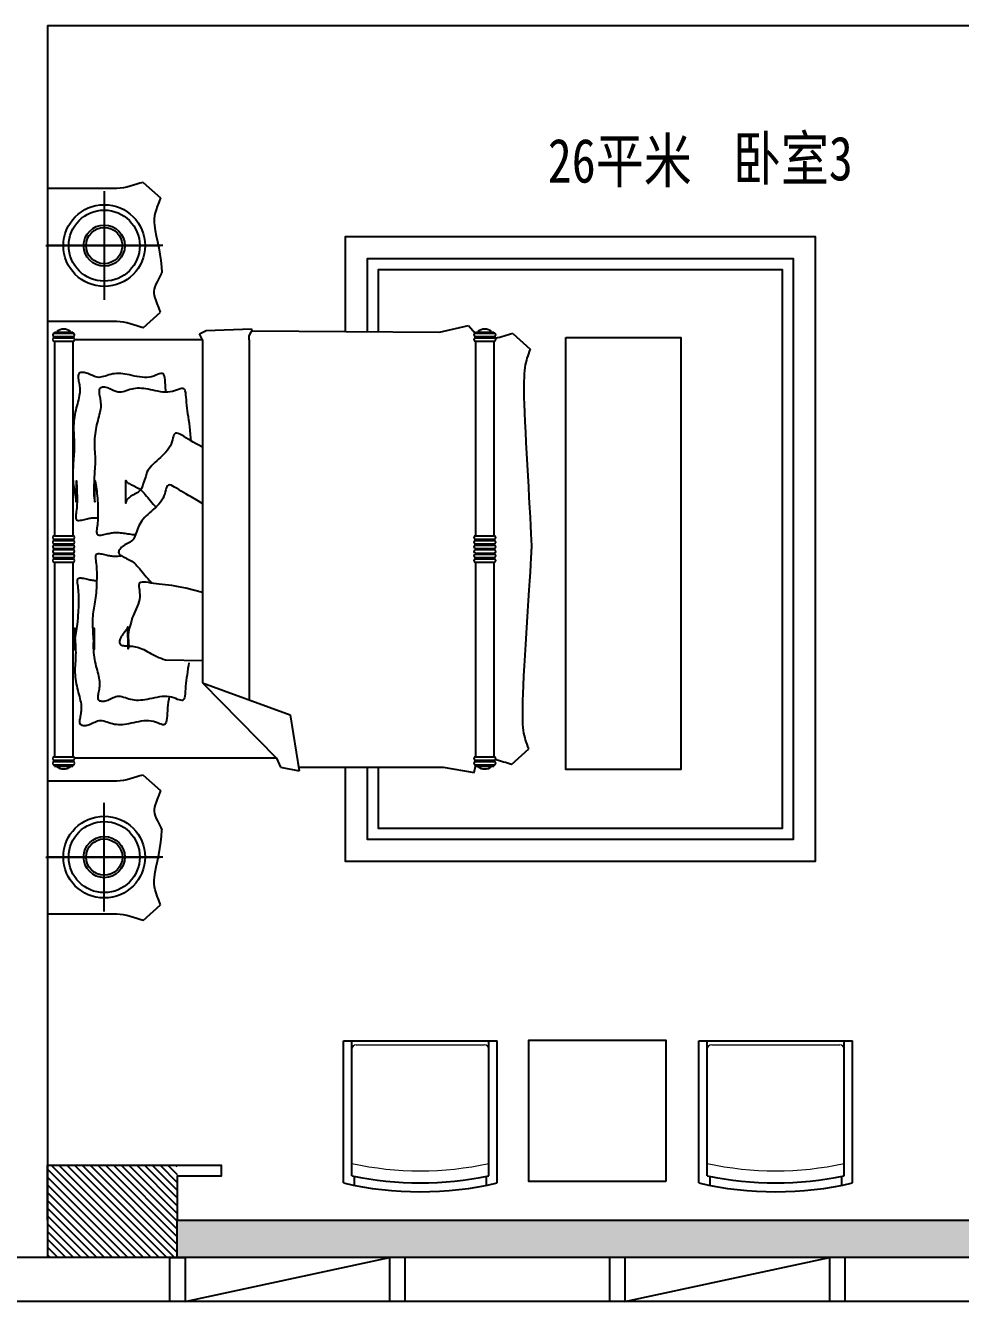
# Model space of a CAD drawing. Header units: millimetres. Extents: x 561810 to 956823, y -438984 to -391712.
# Drawn here: x 938983 to 943234, y -415003 to -409203 of the extents above; entities that cross this region are included whole.
import ezdxf

# ---------------------------------------------------------------- set-up
doc = ezdxf.new("R2010")
doc.units = ezdxf.units.MM
doc.header["$LTSCALE"] = 10
doc.header["$MEASUREMENT"] = 0
doc.layers.get('0').update_dxf_attribs({"linetype": 'CONTINUOUS'})
for name, color, linetype in [('WALL', 7, 'CONTINUOUS'), ('WINDOW', 4, 'CONTINUOUS'), ('填充', 8, 'CONTINUOUS'), ('墙', 7, 'CONTINUOUS')]:
    doc.layers.add(name, color=color, linetype=linetype)
doc.layers.add('细线', color=250, linetype='CONTINUOUS', lineweight=5)
doc.styles.add('12', font='', dxfattribs={"width": 0.8})
doc.styles.get('12').set_extended_font_data('SimSun')

msp = doc.modelspace()

# ---------------------------------------------------------------- hatches: boundary and pattern name
h = msp.add_hatch()
h.set_pattern_fill('ANSI31', color=250, scale=200, angle=-90, style=0)
h.set_pattern_definition([(315, (939873.38, -414802.755), (17.6777, 17.6777), [])])
h.paths.add_polyline_path([(939673.4, -414632.8), (939673.4, -414382.8), (939083.4, -414382.8), (939083.4, -414632.8), (939083.4, -414802.8), (939673.4, -414802.8)])
h = msp.add_hatch()
h.set_pattern_fill('AR-CONC', color=250, scale=20, style=0)
h.set_pattern_definition([(50, (943673.38, -414802.76), (143.452, -12.5504), [15, -165]), (355, (943673.38, -414802.76), (-27.75, 150.4384), [12, -132]), (100.4514, (943685.33, -414803.8), (115.702, 137.888), [12.748, -140.2284]), (46.184, (943673.38, -414762.76), (213.448, -33.104), [22.5, -247.5]), (96.6356, (943691.17, -414765.51), (186.933, 194.824), [19.122, -210.343]), (351.184, (943673.38, -414762.76), (186.932, 194.824), [18, -198]), (21, (943693.38, -414772.76), (119.3814, -80.5238), [15, -165]), (326, (943693.38, -414772.76), (48.663, 145.03), [12, -132]), (71.4514, (943703.33, -414779.47), (168.0445, 64.506), [12.748, -140.2284]), (37.5, (943673.38, -414802.755), (2.432, 66.5788), [0, -130.4, 0, -134, 0, -132.5]), (7.5, (943673.38, -414802.755), (52.6139, 78.8823), [0, -76.4, 0, -127.4, 0, -50.5]), (327.5, (943628.78, -414802.755), (106.7645, -4.511), [0, -50, 0, -156, 0, -207]), (317.5, (943608.78, -414802.755), (116.6372, 20.021), [0, -65, 0, -103.6, 0, -147])])
h.paths.add_polyline_path([(943673.4, -414802.8), (943673.4, -414632.8), (939673.4, -414632.8), (939673.4, -414802.8), (939708.4, -414802.8)])

# ---------------------------------------------------------------- linework, layer by layer
at = {"color": 1}
for p, q in [((939638.4, -414802.8), (939638.4, -415002.8)), ((939638.4, -414802.8), (939708.4, -414802.8)), ((939708.4, -414802.8), (939708.4, -415002.8)), ((939708.4, -415002.8), (940638.4, -414802.8)), ((940638.4, -414802.8), (940638.4, -415002.8)), ((940708.4, -414802.8), (940708.4, -415002.8)), ((941638.4, -414802.8), (941638.4, -415002.8)), ((941708.4, -414802.8), (941708.4, -415002.8)), ((941708.4, -415002.8), (942638.4, -414802.8)), ((942638.4, -414802.8), (942638.4, -415002.8)), ((942708.4, -414802.8), (942708.4, -415002.8))]:
    msp.add_line(p, q, dxfattribs=at)
at = {"layer": 'WALL'}
for p, q in [((939083.4, -409202.8), (939083.4, -414802.8)), ((939083.4, -409202.8), (943993.4, -409202.8)), ((939673.4, -414632.8), (943673.4, -414632.8))]:
    msp.add_line(p, q, dxfattribs=at)
at = {"layer": 'WINDOW'}
for p, q in [((956703.4, -414802.8), (919703.4, -414802.8)), ((956823.4, -415002.8), (919503.4, -415002.8))]:
    msp.add_line(p, q, dxfattribs=at)
at = {"layer": '填充', "color": 250, "ltscale": 0.01}
for p, q in [((939399.1, -409943.8), (939083.4, -409943.8)), ((939518.3, -409915.6), (939596.7, -409986.6)), ((939341.2, -409956.3), (939341.2, -410450.1)), ((939075.2, -410203.2), (939595.3, -410203.2)), ((939607.3, -410203.2), (939087.2, -410203.2)), ((939518.3, -410576.2), (939596.7, -410505.2)), ((939399.1, -410548.1), (939083.4, -410548.1)), ((939804.4, -410588.6), (940011, -410581.2)), ((940013.7, -410589.9), (940011, -410581.2)), ((940864.7, -410596.2), (940997.2, -410565.8)), ((940997.2, -410565.8), (941027.1, -410601.7)), ((939115, -410596.2), (939115, -410601.4)), ((939115, -410596.2), (939198.6, -410596.2)), ((939115, -410601.4), (939198.6, -410601.4)), ((939115, -410617.1), (939115, -410622.3)), ((939115, -410617.1), (939115, -410622.3)), ((939115, -410617.1), (939198.6, -410617.1)), ((939115, -410622.3), (939198.6, -410622.3)), ((939115, -410638), (939115, -411522.4)), ((939115, -410638), (939198.6, -410638)), ((939125.4, -410593.5), (939125.4, -410596.2)), ((939188.1, -410593.5), (939188.1, -410596.2)), ((939198.6, -410596.2), (939198.6, -410601.4)), ((939198.6, -410617.1), (939198.6, -410622.3)), ((939198.6, -410638), (939198.6, -411522.4)), ((939787.4, -410631), (939206.3, -410631)), ((939774.1, -410603.7), (939804.4, -410588.6)), ((939787.4, -410631), (939774.1, -410603.7)), ((939787.4, -410631), (939787.4, -412190.5)), ((939999.6, -410614.4), (940008.9, -410595.8)), ((940000.4, -410631), (939999.6, -410614.4)), ((940000.4, -410631), (940000.4, -412268.2)), ((940008.9, -410595.8), (940013.5, -410589.1)), ((940013.7, -410589.9), (940864.7, -410596.2)), ((941029.2, -410596.2), (941029.2, -410601.4)), ((941029.2, -410596.2), (941112.8, -410596.2)), ((941029.2, -410601.4), (941112.8, -410601.4)), ((941029.2, -410617.1), (941029.2, -410622.3)), ((941029.2, -410617.1), (941029.2, -410622.3)), ((941029.2, -410617.1), (941112.8, -410617.1)), ((941029.2, -410622.3), (941112.8, -410622.3)), ((941029.2, -410638), (941029.2, -411522.4)), ((941029.2, -410638), (941112.8, -410638)), ((941039.7, -410593.5), (941039.7, -410596.2)), ((941102.4, -410593.5), (941102.4, -410596.2)), ((941112.8, -410596.2), (941112.8, -410601.4)), ((941112.8, -410617.1), (941112.8, -410622.3)), ((941112.8, -410638), (941112.8, -411522.4)), ((941116.5, -410618), (941116.5, -410623.2)), ((941198.7, -410602.8), (941277.2, -410673.8)), ((939115, -411522.4), (939198.6, -411522.4)), ((939115, -411538.1), (939115, -411543.3)), ((939115, -411538.1), (939115, -411543.3)), ((939115, -411538.1), (939198.6, -411538.1)), ((939115, -411543.3), (939198.6, -411543.3)), ((939115, -411559), (939115, -411564.2)), ((939115, -411559), (939115, -411564.2)), ((939115, -411559), (939198.6, -411559)), ((939115, -411564.2), (939198.6, -411564.2)), ((939198.6, -411538.1), (939198.6, -411543.3)), ((939198.6, -411538.1), (939198.6, -411543.3)), ((939198.6, -411559), (939198.6, -411564.2)), ((939198.6, -411559), (939198.6, -411564.2)), ((941029.2, -411522.4), (941112.8, -411522.4)), ((941029.2, -411538.1), (941112.8, -411538.1)), ((941029.2, -411538.1), (941029.2, -411543.3)), ((941029.2, -411538.1), (941029.2, -411543.3)), ((941029.2, -411543.3), (941112.8, -411543.3)), ((941029.2, -411559), (941112.8, -411559)), ((941029.2, -411559), (941029.2, -411564.2)), ((941029.2, -411559), (941029.2, -411564.2)), ((941029.2, -411564.2), (941112.8, -411564.2)), ((941112.8, -411538.1), (941112.8, -411543.3)), ((941112.8, -411538.1), (941112.8, -411543.3)), ((941112.8, -411559), (941112.8, -411564.2)), ((941112.8, -411559), (941112.8, -411564.2)), ((939115, -411579.9), (939115, -411585.1)), ((939115, -411579.9), (939115, -411585.1)), ((939115, -411579.9), (939198.6, -411579.9)), ((939115, -411585.1), (939198.6, -411585.1)), ((939115, -411600.8), (939115, -411606)), ((939115, -411600.8), (939115, -411606)), ((939115, -411600.8), (939198.6, -411600.8)), ((939115, -411606), (939198.6, -411606)), ((939115, -411621.6), (939115, -411626.9)), ((939115, -411621.6), (939115, -411626.9)), ((939115, -411621.6), (939198.6, -411621.6)), ((939198.6, -411579.9), (939198.6, -411585.1)), ((939198.6, -411600.8), (939198.6, -411606)), ((939198.6, -411600.8), (939198.6, -411606)), ((939198.6, -411621.6), (939198.6, -411626.9)), ((939198.6, -411621.6), (939198.6, -411626.9)), ((941029.2, -411579.9), (941029.2, -411585.1)), ((941029.2, -411579.9), (941112.8, -411579.9)), ((941029.2, -411579.9), (941029.2, -411585.1)), ((941029.2, -411585.1), (941112.8, -411585.1)), ((941029.2, -411600.8), (941112.8, -411600.8)), ((941029.2, -411600.8), (941029.2, -411606)), ((941029.2, -411600.8), (941029.2, -411606)), ((941029.2, -411606), (941112.8, -411606)), ((941029.2, -411621.6), (941112.8, -411621.6)), ((941029.2, -411621.6), (941029.2, -411626.9)), ((941029.2, -411621.6), (941029.2, -411626.9)), ((941112.8, -411579.9), (941112.8, -411585.1)), ((941112.8, -411600.8), (941112.8, -411606)), ((941112.8, -411600.8), (941112.8, -411606)), ((941112.8, -411621.6), (941112.8, -411626.9)), ((941112.8, -411621.6), (941112.8, -411626.9)), ((939115, -411626.9), (939198.6, -411626.9)), ((939115, -411642.5), (939115, -412527)), ((939115, -411642.5), (939198.6, -411642.5)), ((939198.6, -411642.5), (939198.6, -412527)), ((941029.2, -411626.9), (941112.8, -411626.9)), ((941029.2, -411642.5), (941029.2, -412527)), ((941029.2, -411642.5), (941112.8, -411642.5)), ((941112.8, -411642.5), (941112.8, -412527)), ((939787.4, -412190.5), (940123.8, -412533)), ((939787.4, -412190.5), (940186.5, -412336.2)), ((940186.5, -412336.2), (940227.8, -412590.3)), ((941192.6, -412561.2), (941271, -412490.2)), ((939115, -412527), (939198.6, -412527)), ((939115, -412547.9), (939115, -412542.6)), ((939115, -412547.9), (939115, -412542.6)), ((939115, -412542.6), (939115, -412547.9)), ((939115, -412542.6), (939198.6, -412542.6)), ((939115, -412547.9), (939198.6, -412547.9)), ((939198.6, -412547.9), (939198.6, -412542.6)), ((939198.6, -412542.6), (939198.6, -412547.9)), ((940123.8, -412533), (939206.2, -412533)), ((940123.8, -412533), (940142.8, -412573.3)), ((941029.2, -412527), (941112.8, -412527)), ((941029.2, -412547.9), (941029.2, -412542.6)), ((941029.2, -412542.6), (941112.8, -412542.6)), ((941029.2, -412547.9), (941029.2, -412542.6)), ((941029.2, -412542.6), (941029.2, -412547.9)), ((941029.2, -412547.9), (941112.8, -412547.9)), ((941112.8, -412547.9), (941112.8, -412542.6)), ((941112.8, -412542.6), (941112.8, -412547.9)), ((939115, -412568.7), (939115, -412563.5)), ((939115, -412563.5), (939115, -412568.7)), ((939115, -412563.5), (939198.6, -412563.5)), ((939115, -412568.7), (939198.6, -412568.7)), ((939125.4, -412571.5), (939125.4, -412568.7)), ((939188.1, -412571.5), (939188.1, -412568.7)), ((939198.6, -412568.7), (939198.6, -412563.5)), ((939198.6, -412563.5), (939198.6, -412568.7)), ((939518.3, -412609.6), (939596.7, -412680.6)), ((940142.8, -412573.3), (940227.8, -412590.3)), ((940225.1, -412573.3), (940882.1, -412573.3)), ((940882.1, -412573.3), (941022.5, -412597.7)), ((941022.5, -412597.7), (941029.2, -412568.7)), ((941029.2, -412563.5), (941112.8, -412563.5)), ((941029.2, -412568.7), (941029.2, -412563.5)), ((941029.2, -412563.5), (941029.2, -412568.7)), ((941029.2, -412568.7), (941112.8, -412568.7)), ((941039.7, -412571.5), (941039.7, -412568.7)), ((941102.4, -412571.5), (941102.4, -412568.7)), ((941112.8, -412568.7), (941112.8, -412563.5)), ((941112.8, -412563.5), (941112.8, -412568.7)), ((939399.1, -412637.8), (939083.4, -412637.8)), ((939341.2, -413229.6), (939341.2, -412735.8)), ((939075.2, -412982.7), (939595.3, -412982.7)), ((939607.3, -412982.7), (939087.2, -412982.7)), ((939399.1, -413242.1), (939083.4, -413242.1)), ((939518.3, -413270.3), (939596.7, -413199.3)), ((940429, -414464.1), (940429, -413818.1)), ((940429, -413818.1), (941127.2, -413818.1)), ((940467.2, -414431.6), (940467.2, -413818.1)), ((941089, -414431.6), (941089, -413818.1)), ((941127.2, -414464.1), (941127.2, -413818.1)), ((942044.4, -413818.1), (942742.6, -413818.1)), ((942044.4, -414464.1), (942044.4, -413818.1)), ((942082.6, -414431.6), (942082.6, -413818.1)), ((942704.4, -414431.6), (942704.4, -413818.1)), ((942742.6, -414464.1), (942742.6, -413818.1)), ((940479.6, -414475), (940479.6, -414434.2)), ((941078.9, -414474.5), (941078.9, -414433.7)), ((942095.1, -414475), (942095.1, -414434.2)), ((942694.4, -414474.5), (942694.4, -414433.7))]:
    msp.add_line(p, q, dxfattribs=at)
for points in [[(941439.8, -410621.4), (941963.1, -410621.4), (941963.1, -412584.1), (941439.8, -412584.1)], [(941894.8, -414457.5), (941272, -414457.5), (941272, -413814.6), (941894.8, -413814.6)]]:
    msp.add_lwpolyline(points, close=True, dxfattribs=at)
at = {"layer": '填充', "color": 142, "ltscale": 0.01}
for points in [[(939083.4, -414632.8), (939083.4, -414382.8), (939873.4, -414382.8), (939873.4, -414432.8), (939673.4, -414432.8), (939673.4, -414632.8)], [(939673.4, -414802.8), (939673.4, -414632.8)]]:
    msp.add_lwpolyline(points, dxfattribs=at)
at = {"layer": '填充', "color": 250, "ltscale": 0.01}
msp.add_circle((939341.2, -412982.7), 185.9, dxfattribs=at)
for centre, radius, start, end in [((939115, -410609.3), 7.83, 90, 270), ((939115, -410630.2), 7.83, 90, 270), ((939156.8, -410635.3), 52.2, 53.1301, 126.8699), ((939198.6, -410609.3), 7.83, 270, 90), ((939198.6, -410630.2), 7.83, 270, 90), ((941029.2, -410609.3), 7.83, 90, 270), ((941029.2, -410630.2), 7.83, 90, 270), ((941071, -410635.3), 52.2, 53.1301, 126.8699), ((941112.8, -410609.3), 7.83, 270, 90), ((941112.8, -410630.2), 7.83, 270, 90), ((939115, -411530.2), 7.83, 90, 270), ((939115, -411551.1), 7.83, 90, 270), ((939115, -411572), 7.83, 90, 270), ((939198.6, -411530.2), 7.83, 270, 90), ((939198.6, -411551.1), 7.83, 270, 90), ((939198.6, -411572), 7.83, 270, 90), ((941029.2, -411530.2), 7.83, 90, 270), ((941029.2, -411551.1), 7.83, 90, 270), ((941029.2, -411572), 7.83, 90, 270), ((941112.8, -411530.2), 7.83, 270, 90), ((941112.8, -411551.1), 7.83, 270, 90), ((941112.8, -411572), 7.83, 270, 90), ((939115, -411592.9), 7.83, 90, 270), ((939115, -411613.8), 7.83, 90, 270), ((939198.6, -411592.9), 7.83, 270, 90), ((939198.6, -411613.8), 7.83, 270, 90), ((941029.2, -411592.9), 7.83, 90, 270), ((941029.2, -411613.8), 7.83, 90, 270), ((941112.8, -411592.9), 7.83, 270, 90), ((941112.8, -411613.8), 7.83, 270, 90), ((939115, -411634.7), 7.83, 90, 270), ((939198.6, -411634.7), 7.83, 270, 90), ((941029.2, -411634.7), 7.83, 90, 270), ((941112.8, -411634.7), 7.83, 270, 90), ((939115, -412534.8), 7.83, 90, 270), ((939115, -412555.7), 7.83, 90, 270), ((939198.6, -412534.8), 7.83, 270, 90), ((939198.6, -412555.7), 7.83, 270, 90), ((941029.2, -412534.8), 7.83, 90, 270), ((941029.2, -412555.7), 7.83, 90, 270), ((941112.8, -412534.8), 7.83, 270, 90), ((941112.8, -412555.7), 7.83, 270, 90), ((939156.8, -412529.7), 52.2, 233.1301, 306.8699), ((941071, -412529.7), 52.2, 233.1301, 306.8699), ((940778.1, -412960.7), 1543.4, 256.92708, 283.07292), ((940778.1, -412960.7), 1503.4, 258.06513, 281.93487), ((942393.5, -412960.7), 1543.4, 256.92708, 283.07292), ((942393.5, -412960.7), 1503.4, 258.06513, 281.93487)]:
    msp.add_arc(centre, radius, start, end, dxfattribs=at)
msp.add_ellipse((939341.2, -410203.2), major_axis=(-131.4, -131.4), ratio=1, start_param=3.926991, end_param=10.210176, dxfattribs=at)
for points, knots in [([(939518.3, -409915.6), (939478.8, -409925.4), (939436.6, -409943.9), (939393.4, -409943.8), (939390.6, -409943.8)], [0, 0, 0, 0, 119.139047, 127.45857, 127.45857, 127.45857, 127.45857]), ([(939596.7, -409986.6), (939574.9, -410046.8), (939552.4, -410086.9), (939603.1, -410256.3), (939602.9, -410325.9), (939602.9, -410325.9)], [0, 0, 0, 0, 178.169252, 382.130033, 382.13034, 382.13034, 382.13034, 382.13034]), ([(939596.7, -410505.2), (939574.9, -410445), (939552.4, -410404.9), (939603.1, -410335.6), (939602.9, -410325.9), (939602.9, -410325.9)], [0, 0, 0, 0, 178.169252, 382.130033, 382.13034, 382.13034, 382.13034, 382.13034]), ([(939518.3, -410576.2), (939478.8, -410566.4), (939436.6, -410548), (939393.4, -410548), (939390.6, -410548.1)], [0, 0, 0, 0, 119.139047, 127.45857, 127.45857, 127.45857, 127.45857]), ([(941277.2, -410673.8), (941255.3, -410734.1), (941232.8, -410774.2), (941283.5, -411512.8), (941283.3, -411582.5), (941283.3, -411582.5)], [0, 0, 0, 0, 178.169252, 382.130033, 382.13034, 382.13034, 382.13034, 382.13034]), ([(941271, -412490.2), (941249.2, -412429.9), (941226.7, -412389.8), (941283.5, -411652.1), (941283.3, -411582.5), (941283.3, -411582.5)], [0, 0, 0, 0, 178.169252, 382.130033, 382.13034, 382.13034, 382.13034, 382.13034]), ([(941271, -412490.2), (941249.2, -412429.9), (941226.7, -412389.8), (941283.5, -411652.1), (941283.3, -411582.5), (941283.3, -411582.5)], [0, 0, 0, 0, 178.169252, 382.130033, 382.13034, 382.13034, 382.13034, 382.13034]), ([(941271, -412490.2), (941249.2, -412429.9), (941226.7, -412389.8), (941283.5, -411652.1), (941283.3, -411582.5), (941283.3, -411582.5)], [0, 0, 0, 0, 178.169252, 382.130033, 382.13034, 382.13034, 382.13034, 382.13034]), ([(939518.3, -412609.6), (939478.8, -412619.4), (939436.6, -412637.9), (939393.4, -412637.9), (939390.6, -412637.8)], [0, 0, 0, 0, 119.139047, 127.45857, 127.45857, 127.45857, 127.45857]), ([(939596.7, -412680.6), (939574.9, -412740.8), (939552.4, -412780.9), (939603.1, -412850.3), (939602.9, -412859.9), (939602.9, -412859.9)], [0, 0, 0, 0, 178.169252, 382.130033, 382.13034, 382.13034, 382.13034, 382.13034]), ([(939596.7, -413199.3), (939574.9, -413139), (939552.4, -413098.9), (939603.1, -412929.6), (939602.9, -412859.9), (939602.9, -412859.9)], [0, 0, 0, 0, 178.169252, 382.130033, 382.13034, 382.13034, 382.13034, 382.13034]), ([(939518.3, -413270.3), (939478.8, -413260.5), (939436.6, -413242), (939393.4, -413242), (939390.6, -413242.1)], [0, 0, 0, 0, 119.139047, 127.45857, 127.45857, 127.45857, 127.45857])]:
    msp.add_open_spline(points, degree=3, knots=knots, dxfattribs=at)
for points in [[(941198.7, -410602.8), (941172.2, -410609.4), (941145.8, -410619.3), (941119.1, -410625.5)], [(941192.6, -412561.2), (941168, -412555.1), (941143.5, -412546.1), (941118.8, -412539.9)]]:
    msp.add_open_spline(points, degree=3, dxfattribs=at)
at = {"layer": '墙', "color": 250}
for points in [[(940435.9, -412573.3), (940435.9, -413001.4), (942574.2, -413001.4), (942574.2, -410163.5), (940435.9, -410163.5), (940435.9, -410593)], [(940535.9, -412573.3), (940535.9, -412901.4), (942474.2, -412901.4), (942474.2, -410263.5), (940535.9, -410263.5), (940535.9, -410593.7)], [(940585.9, -412573.3), (940585.9, -412851.4), (942424.2, -412851.4), (942424.2, -410313.5), (940585.9, -410313.5), (940585.9, -410594.1)], [(939622.3, -410869.8), (939621.4, -410861.6), (939620.4, -410848.9), (939619.6, -410836.5), (939618.8, -410824.8), (939617.9, -410814.1), (939616.6, -410804.6), (939614.7, -410796.7), (939612.1, -410790.6), (939608.5, -410786.6), (939603.9, -410784.8), (939598.1, -410785), (939591.4, -410786.7), (939583.8, -410789.4), (939575.4, -410792.7), (939566.3, -410796.1), (939556.6, -410799.1), (939546.3, -410801.4), (939535.5, -410802.5), (939524.4, -410802.6), (939513.1, -410801.7), (939501.6, -410800.3), (939490, -410798.3), (939478.6, -410796), (939467.3, -410793.6), (939456.4, -410791.3), (939445.8, -410789.2), (939435.5, -410787.4), (939425.6, -410786.1), (939416, -410785.1), (939406.7, -410784.6), (939397.5, -410784.6), (939388.6, -410785.3), (939379.9, -410786.5), (939371.3, -410788.4), (939362.8, -410790.8), (939354.5, -410793.3), (939346.4, -410796), (939338.5, -410798.4), (939330.9, -410800.4), (939323.5, -410801.7), (939316.3, -410802.2), (939309.5, -410801.7), (939302.9, -410800.3), (939296.5, -410798.3), (939290.3, -410795.7), (939284.2, -410792.8), (939278.3, -410789.9), (939272.4, -410787.1), (939266.5, -410784.6), (939260.6, -410782.6), (939254.9, -410781), (939249.3, -410780.1), (939244, -410779.7), (939239.2, -410779.8), (939234.8, -410780.5), (939231, -410781.8), (939227.9, -410783.7), (939225.6, -410786.3), (939224, -410789.3), (939223, -410793), (939222.6, -410797), (939222.6, -410801.6), (939223.1, -410806.5), (939223.8, -410811.7), (939224.8, -410817.3), (939225.9, -410823.1), (939227.1, -410829.1), (939228.2, -410835.4), (939229.2, -410842), (939230, -410848.8), (939230.5, -410855.9), (939230.6, -410863.2), (939230.2, -410870.8), (939229.3, -410878.7), (939227.9, -410886.8), (939226.1, -410895.2), (939224, -410903.9), (939221.7, -410912.7), (939219.2, -410921.9), (939216.7, -410931.2), (939214.3, -410940.8), (939211.9, -410950.7), (939209.7, -410960.7), (939207.8, -410970.8), (939206, -410981.1), (939204.5, -410991.5), (939203.3, -411001.9), (939202.4, -411012.3), (939201.9, -411022.7), (939201.8, -411033), (939201.9, -411043.2), (939202.3, -411053.3), (939202.9, -411063.4), (939203.5, -411073.3), (939204.1, -411083.2), (939204.6, -411093.1), (939204.9, -411102.8), (939205, -411112.5), (939204.9, -411122.1), (939204.6, -411131.7), (939204.1, -411141.3), (939203.5, -411151), (939202.8, -411160.7), (939202.1, -411170.6), (939201.4, -411180.7), (939200.6, -411190.9), (939200, -411201.3), (939199.4, -411211.7), (939199, -411222.1), (939198.7, -411232.4), (939198.7, -411254.2), (939198.9, -411264.1), (939199.5, -411273.8), (939200.4, -411283.2), (939201.6, -411292.3), (939203, -411301.3), (939204.5, -411310.2), (939206.2, -411319.2), (939207.9, -411328.3), (939209.5, -411337.7), (939211, -411347.4), (939212.3, -411357.5), (939213.5, -411368), (939214.5, -411273.1), (939215.3, -411284.1), (939216.1, -411295.1), (939216.6, -411306.2), (939217.1, -411317.2), (939217.4, -411328.1), (939217.6, -411338.8), (939217.8, -411349.2), (939217.7, -411359.3), (939217.6, -411369.1), (939217.3, -411378.6), (939216.8, -411387.7), (939216.1, -411396.4), (939215.3, -411404.8), (939214.3, -411412.7), (939213.2, -411420.1), (939212.3, -411426.9), (939211.7, -411433), (939211.5, -411438.4), (939212, -411443), (939213.2, -411446.7), (939215.4, -411449.5), (939218.6, -411451.2), (939222.8, -411452), (939227.7, -411452.1), (939233.2, -411451.6), (939239, -411450.6), (939245.1, -411449.3), (939251.2, -411447.9), (939257.2, -411446.4), (939262.9, -411445), (939268.4, -411443.8), (939273.7, -411442.8), (939279, -411441.9), (939284.2, -411441.1), (939289.5, -411440.6), (939294.9, -411440.3), (939300.6, -411440.2), (939306.5, -411440.4), (939312.3, -411440.7)], [(939735.9, -411090.8), (939735.2, -411078.1), (939733.8, -411060.3), (939732.1, -411043.2), (939730.2, -411026.8), (939728.1, -411011.3), (939725.9, -410996.4), (939723.6, -410982.1), (939721.5, -410968.3), (939719.5, -410954.9), (939717.7, -410941.8), (939716.3, -410928.9), (939715.3, -410916.1), (939714.5, -410903.8), (939713.7, -410892.1), (939712.7, -410881.4), (939711.4, -410871.9), (939709.6, -410863.9), (939707, -410857.8), (939703.4, -410853.8), (939698.7, -410852.1), (939693, -410852.3), (939686.3, -410853.9), (939678.7, -410856.7), (939670.3, -410859.9), (939661.2, -410863.3), (939651.4, -410866.4), (939641.1, -410868.6), (939630.4, -410869.7), (939619.3, -410869.8), (939607.9, -410869), (939596.4, -410867.5), (939584.9, -410865.5), (939573.5, -410863.2), (939562.2, -410860.8), (939551.2, -410858.5), (939540.6, -410856.5), (939530.4, -410854.7), (939520.5, -410853.3), (939510.9, -410852.3), (939501.5, -410851.9), (939492.4, -410851.9), (939483.5, -410852.5), (939474.7, -410853.8), (939466.1, -410855.7), (939457.7, -410858), (939449.4, -410860.6), (939441.3, -410863.2), (939433.4, -410865.6), (939425.7, -410867.6), (939418.3, -410869), (939411.2, -410869.5), (939404.4, -410869), (939397.8, -410867.6), (939391.4, -410865.5), (939385.2, -410862.9), (939379.1, -410860.1), (939373.1, -410857.2), (939367.2, -410854.3), (939361.4, -410851.8), (939355.5, -410849.8), (939349.8, -410848.3), (939344.2, -410847.3), (939338.9, -410846.9), (939334, -410847), (939329.6, -410847.8), (939325.8, -410849.1), (939322.8, -410851), (939320.4, -410853.5), (939318.8, -410856.6), (939317.9, -410860.2), (939317.5, -410864.3), (939317.5, -410868.8), (939318, -410873.7), (939318.7, -410879), (939319.7, -410884.5), (939320.8, -410890.3), (939322, -410896.4), (939323.1, -410902.7), (939324.1, -410909.3), (939324.9, -410916.1), (939325.4, -410923.2), (939325.5, -410930.5), (939325.1, -410938.1), (939324.2, -410946), (939322.8, -410954.1), (939321, -410962.5), (939318.9, -410971.1), (939316.5, -410980), (939314.1, -410989.1), (939311.6, -410998.5), (939309.1, -411008.1), (939306.8, -411017.9), (939304.6, -411027.9), (939302.6, -411038.1), (939300.9, -411048.4), (939299.4, -411058.8), (939298.2, -411069.2), (939297.3, -411079.6), (939296.8, -411089.9), (939296.6, -411100.2), (939296.8, -411110.4), (939297.2, -411120.6), (939297.7, -411130.6), (939298.3, -411140.6), (939298.9, -411150.5), (939299.4, -411160.3), (939299.8, -411170), (939299.9, -411179.7), (939299.7, -411189.3), (939299.4, -411198.9), (939299, -411208.5), (939298.4, -411218.2), (939297.7, -411228), (939297, -411238.9), (939296.2, -411259.5), (939295.5, -411269.8), (939294.8, -411280.1), (939294.2, -411290.5), (939293.8, -411300.9), (939293.6, -411311.3), (939293.6, -411321.4), (939293.8, -411331.4), (939294.4, -411341.1), (939295.3, -411350.4), (939296.5, -411359.6), (939297.9, -411368.5), (939299.4, -411271.8), (939301.1, -411280.8), (939302.7, -411289.9), (939304.3, -411299.3), (939305.8, -411309), (939307.2, -411319.1), (939308.3, -411329.6), (939309.4, -411340.4), (939310.2, -411351.3), (939310.9, -411362.4), (939311.5, -411373.5), (939311.9, -411384.5), (939312.3, -411395.4), (939312.5, -411406), (939312.6, -411416.4), (939312.6, -411426.5), (939312.4, -411436.3), (939312.1, -411445.8), (939311.6, -411454.9), (939311, -411463.7), (939310.2, -411472), (939309.2, -411479.9), (939308.1, -411487.3), (939307.2, -411494.1), (939306.6, -411500.3), (939306.4, -411505.7), (939306.9, -411510.3), (939308.1, -411514), (939310.3, -411516.7), (939313.5, -411518.5), (939317.6, -411519.3), (939322.5, -411519.4), (939328, -411518.9), (939333.9, -411517.9), (939340, -411516.6), (939346.1, -411515.1), (939352.1, -411513.7), (939357.8, -411512.3), (939363.3, -411511.1), (939368.6, -411510), (939373.8, -411509.1), (939379.1, -411508.4), (939384.4, -411507.9), (939389.8, -411507.6), (939395.5, -411507.5), (939401.4, -411507.6), (939407.6, -411508), (939414, -411508.6), (939420.6, -411509.3), (939427.3, -411510.1), (939434.1, -411511), (939440.9, -411512), (939447.7, -411513), (939454.5, -411514), (939461.4, -411515), (939468.4, -411515.8), (939475.9, -411516.5), (939483.7, -411516.8)], [(939787.4, -411119.4), (939768.7, -411108.6), (939756.7, -411102.3), (939745.1, -411096), (939733.8, -411089.6), (939722.9, -411082.9), (939712.4, -411076.3), (939702.5, -411070), (939693.3, -411064.4), (939684.9, -411059.9), (939677.4, -411056.7), (939670.9, -411055.3), (939665.6, -411055.8), (939661.4, -411058.5), (939658.2, -411063.3), (939655.6, -411069.7), (939653.3, -411077.4), (939651, -411086.1), (939648.4, -411095.5), (939645.1, -411105.2), (939640.8, -411114.8), (939635.4, -411124.2), (939628.9, -411133.2), (939621.6, -411141.9), (939613.6, -411150.3), (939605.2, -411158.4), (939596.6, -411166.3), (939588, -411174), (939579.7, -411181.5), (939571.8, -411188.8), (939564.3, -411196.1), (939557.4, -411203.3), (939550.9, -411210.5), (939545, -411217.7), (939539.7, -411225.1), (939534.9, -411232.7), (939530.8, -411252.1), (939527.2, -411260.2), (939524.1, -411268.4), (939521.4, -411276.6), (939518.7, -411284.7), (939516, -411292.5), (939513.1, -411299.8), (939509.9, -411306.6), (939506, -411312.7), (939501.6, -411317.9), (939496.6, -411322.4), (939491.1, -411326.4), (939485.4, -411329.9), (939479.5, -411333.1), (939473.7, -411336.2), (939467.9, -411339.3), (939462.4, -411342.6), (939457.3, -411346.1), (939452.7, -411349.9), (939448.6, -411353.8), (939445.2, -411357.8), (939442.4, -411361.8), (939440.4, -411365.8), (939439.3, -411369.6), (939439, -411373.2), (939439.6, -411271), (939441.2, -411274.1), (939443.5, -411277), (939446.6, -411279.7), (939450.3, -411282.4), (939454.5, -411284.9), (939459.2, -411287.4), (939464.3, -411289.9), (939469.6, -411292.4), (939475.2, -411295), (939481, -411297.8), (939486.8, -411300.9), (939492.8, -411304.2), (939498.8, -411308), (939504.8, -411312.3), (939510.7, -411317), (939516.6, -411322.4), (939522.3, -411328.3), (939528, -411334.7), (939533.7, -411341.5), (939539.5, -411348.6), (939545.5, -411356), (939551.6, -411363.5), (939557.9, -411371.2), (939564.4, -411378.9), (939571.2, -411386.5), (939578.3, -411394.1)], [(939788.9, -411376.6), (939762.3, -411359.7), (939736.4, -411344.7), (939724.4, -411338.4), (939712.7, -411332.1), (939701.5, -411325.6), (939690.6, -411319), (939680.1, -411312.3), (939670.2, -411306.1), (939661, -411300.5), (939652.6, -411296), (939645.1, -411292.8), (939638.6, -411291.3), (939633.2, -411291.8), (939629.1, -411294.6), (939625.9, -411299.3), (939623.3, -411305.7), (939621, -411313.5), (939618.7, -411322.2), (939616, -411331.6), (939612.7, -411341.2), (939608.5, -411350.9), (939603.1, -411360.2), (939596.6, -411369.2), (939589.2, -411377.9), (939581.3, -411386.3), (939572.9, -411394.5), (939564.3, -411402.4), (939555.7, -411410.1), (939547.4, -411417.6), (939539.4, -411424.9), (939532, -411432.1), (939525, -411439.3), (939518.6, -411446.5), (939512.7, -411453.8), (939507.3, -411461.2), (939502.6, -411468.7), (939498.4, -411476.6), (939494.9, -411484.6), (939491.8, -411492.8), (939489, -411501.1), (939486.4, -411509.1), (939483.7, -411516.9), (939480.8, -411524.3), (939477.5, -411531.1), (939473.7, -411537.1), (939469.3, -411542.4), (939464.2, -411546.9), (939458.8, -411550.8), (939453.1, -411554.3), (939447.2, -411557.6), (939441.3, -411560.6), (939435.6, -411563.7), (939430.1, -411567), (939425, -411570.5), (939420.4, -411574.3), (939416.3, -411578.2), (939412.9, -411582.3), (939410.1, -411586.3), (939408.1, -411590.3), (939406.9, -411594.1), (939406.6, -411597.7), (939407.3, -411601.1), (939408.9, -411604.2), (939411.2, -411607.1), (939414.3, -411609.8), (939418, -411612.5), (939422.2, -411615), (939426.9, -411617.5), (939431.9, -411620), (939437.3, -411622.5), (939442.8, -411625.1), (939448.6, -411627.9), (939454.5, -411631), (939460.5, -411634.3), (939466.5, -411638.1), (939472.5, -411642.4), (939478.4, -411647.1), (939484.2, -411652.5), (939490, -411658.4), (939495.7, -411664.8), (939501.4, -411671.6), (939507.2, -411678.7), (939513.1, -411686.1), (939519.2, -411693.6), (939525.5, -411701.3), (939532.1, -411709), (939538.9, -411716.6), (939545.9, -411724.2), (939553.2, -411731.7), (939559.8, -411738.2)], [(939725.6, -412100.1), (939724.1, -412111.1), (939721.9, -412126), (939719.7, -412140.2), (939717.5, -412154), (939715.5, -412167.5), (939713.8, -412180.6), (939712.3, -412193.5), (939711.3, -412206.2), (939710.5, -412218.6), (939709.7, -412230.3), (939708.8, -412241), (939707.5, -412250.5), (939705.6, -412258.4), (939703, -412264.5), (939699.4, -412268.5), (939694.8, -412270.3), (939689, -412270.1), (939682.3, -412268.4), (939674.7, -412265.7), (939666.3, -412262.4), (939657.2, -412259), (939647.5, -412256), (939637.2, -412253.7), (939626.4, -412252.6), (939615.3, -412252.5), (939604, -412253.4), (939592.5, -412254.8), (939581, -412256.8), (939569.5, -412259.1), (939558.2, -412261.5), (939547.3, -412263.8), (939536.7, -412265.9), (939526.4, -412267.7), (939516.5, -412269), (939506.9, -412270), (939497.6, -412270.5), (939488.5, -412270.5), (939479.5, -412269.8), (939470.8, -412268.6), (939462.2, -412266.7), (939453.7, -412264.3), (939445.4, -412261.8), (939437.3, -412259.1), (939429.4, -412256.7), (939421.8, -412254.7), (939414.4, -412253.4), (939407.3, -412252.9), (939400.4, -412253.4), (939393.8, -412254.8), (939387.4, -412256.8), (939381.2, -412259.4), (939375.1, -412262.3), (939369.2, -412265.2), (939363.3, -412268), (939357.4, -412270.5), (939351.6, -412272.5), (939345.8, -412274.1), (939340.2, -412275), (939335, -412275.4), (939330.1, -412275.3), (939325.7, -412274.6), (939321.9, -412273.3), (939318.8, -412271.4), (939316.5, -412268.8), (939314.9, -412265.8), (939313.9, -412262.1), (939313.5, -412258.1), (939313.6, -412253.5), (939314, -412248.6), (939314.7, -412243.4), (939315.7, -412237.8), (939316.8, -412232), (939318, -412226), (939319.1, -412219.7), (939320.1, -412213.1), (939320.9, -412206.3), (939321.4, -412199.2), (939321.5, -412191.9), (939321.1, -412184.3), (939320.2, -412176.4), (939318.8, -412168.3), (939317, -412159.9), (939314.9, -412151.2), (939312.6, -412142.4), (939310.1, -412133.2), (939307.6, -412123.9), (939305.2, -412114.3), (939302.8, -412104.4), (939300.7, -412094.4), (939298.7, -412084.3), (939296.9, -412074), (939295.4, -412063.6), (939294.2, -412053.2), (939293.3, -412042.8), (939292.8, -412032.4), (939292.7, -412022.1), (939292.8, -412011.9), (939293.2, -412001.8), (939293.8, -411991.7), (939294.4, -411981.8), (939295, -411971.9), (939295.5, -411961), (939295.8, -411951.2), (939295.9, -411941.6), (939295.8, -412038.7), (939295.5, -412029.1), (939295, -412019.5), (939294.4, -412009.8), (939293.7, -412000), (939293, -411990.1), (939292.3, -411980.1), (939291.5, -411969.8), (939290.9, -411958.4), (939290.3, -411948), (939289.9, -411937.6), (939289.6, -411927.3), (939289.6, -411917.1), (939289.9, -411896.6), (939290.4, -411886.9), (939291.3, -411877.5), (939292.5, -411868.4), (939293.9, -411859.5), (939295.5, -411850.5), (939297.1, -411841.6), (939298.8, -411832.4), (939300.4, -411823.1), (939301.9, -411813.4), (939303.2, -411803.2), (939304.4, -411792.8), (939305.4, -411782), (939306.3, -411771), (939307, -411760), (939307.5, -411748.9), (939308, -411737.9), (939308.3, -411727), (939308.6, -411716.3), (939308.7, -411705.9), (939308.6, -411695.8), (939308.5, -411686), (939308.2, -411676.5), (939307.7, -411667.4), (939307, -411658.7), (939306.2, -411650.3), (939305.2, -411642.4), (939304.2, -411635), (939303.2, -411628.2), (939302.6, -411622.1), (939302.5, -411616.7), (939302.9, -411612.1), (939304.1, -411608.4), (939306.3, -411605.6), (939309.5, -411603.9), (939313.7, -411603.1), (939318.6, -411603), (939324.1, -411603.5), (939329.9, -411604.5), (939336, -411605.8), (939342.2, -411607.2), (939348.1, -411608.7), (939353.9, -411610.1), (939359.3, -411611.3), (939364.7, -411612.3), (939369.9, -411613.2), (939375.1, -411614), (939380.4, -411614.5), (939385.9, -411614.8), (939391.5, -411614.9), (939397.5, -411614.7), (939403.7, -411614.3), (939410.1, -411613.8), (939416.6, -411613.1), (939418.6, -411612.9)], [(939636.3, -412253.6), (939634.5, -412264.8), (939632.5, -412278.2), (939630.8, -412291.3), (939629.3, -412304.3), (939628.3, -412317), (939627.5, -412329.4), (939626.7, -412341), (939625.8, -412351.8), (939624.5, -412361.2), (939622.6, -412369.2), (939620, -412375.3), (939616.4, -412379.3), (939611.8, -412381), (939606, -412380.8), (939599.3, -412379.2), (939591.7, -412376.5), (939583.3, -412373.2), (939574.2, -412369.8), (939564.5, -412366.7), (939554.2, -412364.5), (939543.4, -412363.4), (939532.3, -412363.3), (939521, -412364.1), (939509.5, -412365.6), (939497.9, -412367.6), (939486.5, -412369.9), (939475.2, -412372.3), (939464.3, -412374.6), (939453.7, -412376.7), (939443.4, -412378.4), (939433.5, -412379.8), (939423.9, -412380.8), (939414.6, -412381.3), (939405.4, -412381.2), (939396.5, -412380.6), (939387.8, -412379.3), (939379.2, -412377.5), (939370.7, -412375.1), (939362.4, -412372.5), (939354.3, -412369.9), (939346.4, -412367.5), (939338.8, -412365.5), (939331.4, -412364.1), (939324.2, -412363.6), (939317.4, -412364.1), (939310.8, -412365.5), (939304.4, -412367.6), (939298.2, -412370.2), (939292.1, -412373), (939286.2, -412376), (939280.3, -412378.8), (939274.4, -412381.3), (939268.6, -412383.3), (939262.8, -412384.8), (939257.2, -412385.8), (939251.9, -412386.2), (939247.1, -412386.1), (939242.7, -412385.3), (939238.9, -412384), (939235.8, -412382.1), (939233.5, -412379.6), (939231.9, -412376.5), (939230.9, -412372.9), (939230.5, -412368.8), (939230.5, -412364.3), (939231, -412359.4), (939231.7, -412354.1), (939232.7, -412348.6), (939233.8, -412342.8), (939235, -412336.7), (939236.1, -412330.4), (939237.1, -412323.9), (939237.9, -412317), (939238.4, -412310), (939238.5, -412302.6), (939238.1, -412295), (939237.2, -412287.2), (939235.8, -412279), (939234, -412270.6), (939231.9, -412262), (939229.6, -412253.1), (939227.1, -412244), (939224.6, -412234.6), (939222.2, -412225), (939219.8, -412215.2), (939217.6, -412205.2), (939215.7, -412195), (939213.9, -412184.7), (939212.4, -412174.4), (939211.2, -412164), (939210.3, -412153.6), (939209.8, -412143.2), (939209.7, -412132.9), (939209.8, -412122.7), (939210.2, -412112.5), (939210.8, -412102.5), (939211.4, -412092.5), (939212, -412082.6), (939212.5, -412072.8), (939212.8, -412063.1), (939212.9, -412053.4), (939212.8, -412043.8), (939212.5, -412034.2), (939212, -412024.6), (939211.4, -412014.9), (939210.7, -412005.1), (939210, -411995.2), (939209.3, -411985.2), (939208.5, -411975), (939207.9, -411964.6), (939207.3, -411953.1), (939206.9, -411942.7), (939206.6, -412039.1), (939206.6, -412028.9), (939206.8, -412019), (939207.4, -412009.3), (939208.3, -411999.9), (939209.5, -411990.8), (939210.9, -411981.8), (939212.5, -411972.9), (939214.1, -411964), (939215.8, -411953.8), (939217.4, -411944.4), (939218.9, -411934.7), (939220.2, -411924.6), (939221.4, -411914.1), (939222.4, -411892.8), (939223.2, -411881.8), (939224, -411870.7), (939224.5, -411859.6), (939225, -411848.6), (939225.3, -411837.7), (939225.5, -411827.1), (939225.7, -411816.7), (939225.6, -411806.6), (939225.5, -411796.8), (939225.2, -411787.3), (939224.7, -411778.2), (939224, -411769.4), (939223.2, -411761.1), (939222.2, -411753.2), (939221.2, -411745.8), (939220.2, -411739), (939219.6, -411732.9), (939219.5, -411727.4), (939219.9, -411722.8), (939221.1, -411719.1), (939223.3, -411716.4), (939226.5, -411714.7), (939230.7, -411713.8), (939235.6, -411713.7), (939241.1, -411714.3), (939246.9, -411715.2), (939253, -411716.5), (939259.1, -411718), (939265.1, -411719.5), (939270.9, -411720.8), (939276.3, -411722), (939281.7, -411723.1), (939286.9, -411724), (939292.1, -411724.7), (939297.4, -411725.2), (939302.8, -411725.5), (939308.4, -411725.6)], [(939787.4, -411780.1), (939711.4, -411761), (939679, -411754.2), (939647.9, -411748.9), (939618.2, -411745.2), (939604.7, -411744), (939591.5, -411742.7), (939578.6, -411741.1), (939566, -411739.2), (939553.8, -411737.2), (939542.2, -411735.2), (939531.6, -411733.7), (939522.1, -411732.8), (939513.9, -411732.8), (939507.4, -411733.9), (939502.6, -411736.4), (939499.9, -411740.6), (939498.7, -411746.2), (939498.8, -411753.1), (939499.7, -411761.1), (939501, -411770.1), (939502.2, -411779.7), (939502.9, -411789.9), (939502.7, -411800.4), (939501.3, -411811.2), (939498.9, -411822), (939495.5, -411832.9), (939491.4, -411843.7), (939486.8, -411854.5), (939481.9, -411865.1), (939477, -411875.5), (939472.2, -411885.6), (939467.8, -411895.5), (939463.7, -411915.6), (939460.1, -411924.9), (939456.9, -411934), (939454.3, -411943), (939452.3, -411951.9), (939450.8, -411960.7), (939450, -411970.6), (939449.9, -411979.4), (939450.2, -411988.2), (939450.8, -411996.8), (939451.5, -412005.3), (939452.1, -412013.5), (939452.3, -412021.5), (939451.9, -412029), (939450.7, -412036), (939448.6, -411935.9), (939445.8, -411942), (939442.3, -411947.7), (939438.4, -411953.2), (939434.2, -411958.4), (939430, -411964.6), (939425.9, -411969.7), (939422.1, -411974.8), (939418.8, -411980.1), (939416, -411985.3), (939413.7, -411990.5), (939412.1, -411995.6), (939411.1, -412000.3), (939410.8, -412004.8), (939411.2, -412008.8), (939412.4, -412012.2), (939414.3, -412015.1), (939416.9, -412017.3), (939420.2, -412019.1), (939424.1, -412020.4), (939428.5, -412021.4), (939433.4, -412022.1), (939438.7, -412022.6), (939444.3, -412022.9), (939450.2, -412023.2), (939456.4, -412023.4), (939462.8, -412023.8), (939469.4, -412024.3), (939476.2, -412025.1), (939483.2, -412026.3), (939490.4, -412027.8), (939497.7, -412030), (939505.1, -412032.7), (939512.7, -412035.9), (939520.5, -412039.6), (939528.4, -412043.6), (939536.5, -412047.9), (939544.8, -412052.4), (939553.4, -412057), (939562.1, -412061.6), (939571.2, -412066.1), (939580.4, -412070.6), (939589.9, -412074.8), (939599.5, -412078.9), (939609.2, -412082.7), (939619.1, -412086.3), (939787.4, -412089.6)]]:
    msp.add_lwpolyline(points, dxfattribs=at)
for radius in [161.5, 93.6, 82.5]:
    msp.add_circle((939341.2, -412982.7), radius, dxfattribs=at)
for major_axis, start_param, end_param in [((114.2, -114.2), 2.356194490192256, 8.639379797371841), ((-66.2, -66.2), 3.926991, 10.210176), ((58.3, -58.3), 2.35619449019222, 8.639379797371804)]:
    msp.add_ellipse((939341.2, -410203.2), major_axis=major_axis, ratio=1, start_param=start_param, end_param=end_param, dxfattribs=at)
at = {"layer": '细线', "color": 250, "lineweight": 5}
for p, q in [((940487.2, -413836.3), (941069, -413836.3)), ((942102.6, -413836.3), (942684.4, -413836.3))]:
    msp.add_line(p, q, dxfattribs=at)
for centre, radius, start, end in [((940487.2, -413856.3), 20, 90, 180), ((941069, -413856.3), 20, 0, 90), ((942102.6, -413856.3), 20, 90, 180), ((942684.4, -413856.3), 20, 0, 90), ((940778.1, -412905.3), 1503.4, 258.06513, 281.93487), ((942393.5, -412905.3), 1503.4, 258.06513, 281.93487)]:
    msp.add_arc(centre, radius, start, end, dxfattribs=at)

# ---------------------------------------------------------------- texts
at = {"layer": '填充', "color": 250, "ltscale": 0.01, "style": '12', "width": 0.8}
for s, p in [('26平米', (941357.7, -409916.8)), ('卧室3', (942198.8, -409906.7))]:
    msp.add_text(s, height=200, dxfattribs=at).set_placement(p)

doc.saveas('drawing.dxf')
